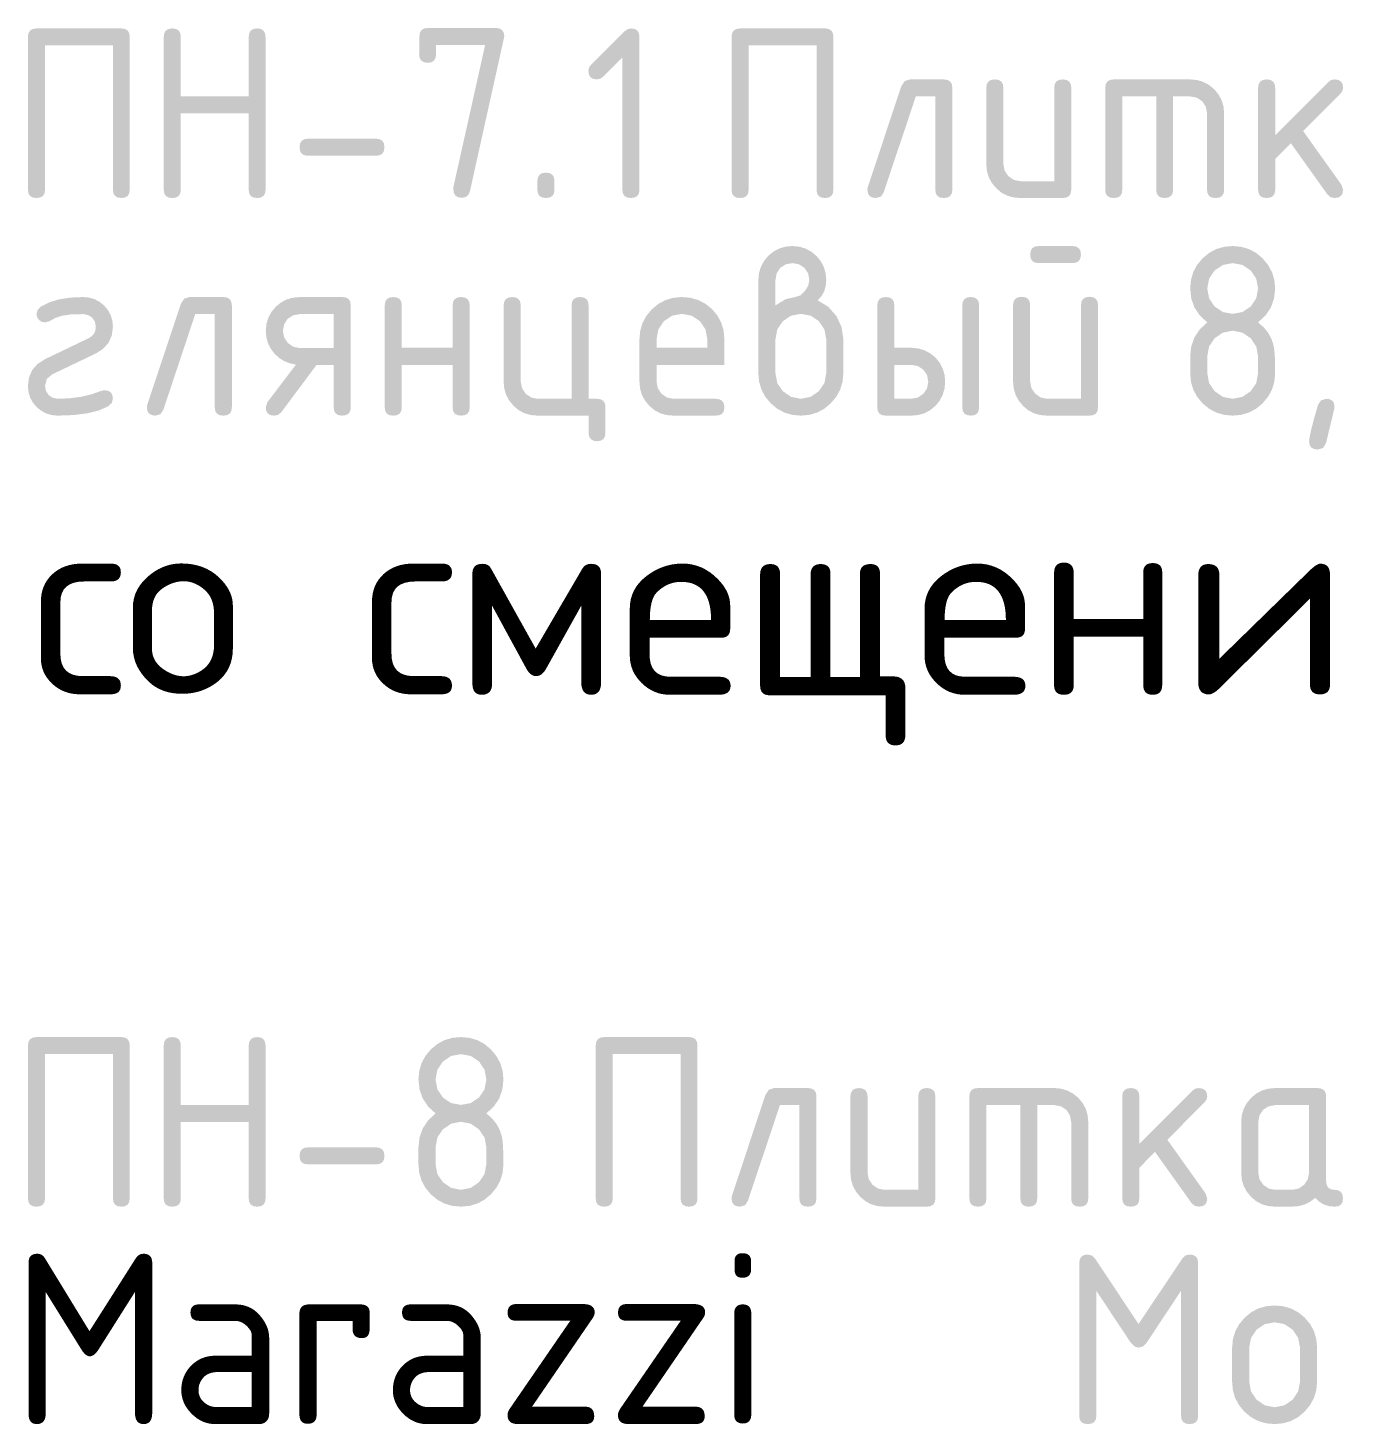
# Model space of a CAD drawing. Header units: millimetres. Extents: x 0 to 1189, y 0 to 841.
# Drawn here: x 1006.08 to 1029.61, y 332.25 to 357.16 of the extents above; entities that cross this region are included whole.
import ezdxf

# ---------------------------------------------------------------- set-up
doc = ezdxf.new("R2010")
doc.units = ezdxf.units.MM

msp = doc.modelspace()

# ---------------------------------------------------------------- hatches: boundary and pattern name
h = msp.add_hatch(color=7)
h.dxf.hatch_style = 2
h.paths.add_polyline_path([(1006.235297, 357.154589), (1007.750588, 357.154589), (1007.814916, 357.145081), (1007.861313, 357.116555), (1007.889416, 357.069013), (1007.898865, 357.002454), (1007.898865, 354.276143), (1007.889416, 354.209954), (1007.861313, 354.163764), (1007.814916, 354.136694), (1007.750588, 354.127866), (1007.684028, 354.136694), (1007.636486, 354.163764), (1007.607961, 354.209954), (1007.598452, 354.276143), (1007.598452, 356.849767), (1006.387432, 356.849767), (1006.387432, 354.276143), (1006.377924, 354.209954), (1006.349398, 354.163764), (1006.301856, 354.136694), (1006.235297, 354.127866), (1006.168419, 354.136694), (1006.120713, 354.163764), (1006.092127, 354.209954), (1006.08261, 354.276143), (1006.08261, 357.002454), (1006.092127, 357.069013), (1006.120713, 357.116555), (1006.168419, 357.145081)])
h = msp.add_hatch(color=7)
h.dxf.hatch_style = 2
h.paths.add_polyline_path([(1008.504963, 354.276143), (1008.504963, 357.002454), (1008.51448, 357.069013), (1008.543066, 357.116555), (1008.590771, 357.145081), (1008.657649, 357.154589), (1008.724209, 357.145081), (1008.771751, 357.116555), (1008.800276, 357.069013), (1008.809785, 357.002454), (1008.809785, 355.94412), (1010.020805, 355.94412), (1010.020805, 357.002454), (1010.030313, 357.069013), (1010.058839, 357.116555), (1010.106381, 357.145081), (1010.17294, 357.154589), (1010.237269, 357.145081), (1010.283666, 357.116555), (1010.311769, 357.069013), (1010.321217, 357.002454), (1010.321217, 354.276143), (1010.311769, 354.209954), (1010.283666, 354.163764), (1010.237269, 354.136694), (1010.17294, 354.127866), (1010.106381, 354.136694), (1010.058839, 354.163764), (1010.030313, 354.209954), (1010.020805, 354.276143), (1010.020805, 355.639298), (1008.809785, 355.639298), (1008.809785, 354.276143), (1008.800276, 354.209954), (1008.771751, 354.163764), (1008.724209, 354.136694), (1008.657649, 354.127866), (1008.590771, 354.136694), (1008.543066, 354.163764), (1008.51448, 354.209954)])
h = msp.add_hatch(color=7)
h.dxf.hatch_style = 2
h.paths.add_polyline_path([(1014.238483, 356.858587), (1013.362602, 356.858587), (1013.362602, 356.688812), (1013.353136, 356.624802), (1013.325326, 356.578569), (1013.280049, 356.550526), (1013.218183, 356.541087), (1013.149075, 356.550595), (1013.100223, 356.57912), (1013.071216, 356.626663), (1013.061638, 356.693222), (1013.066048, 357.010722), (1013.075556, 357.077367), (1013.104082, 357.125099), (1013.151624, 357.153814), (1013.218183, 357.163409), (1014.429203, 357.163409), (1014.493592, 357.153883), (1014.540411, 357.12565), (1014.56966, 357.079228), (1014.581339, 357.015132), (1014.57307, 356.977098), (1013.967836, 354.250787), (1013.949465, 354.199946), (1013.919674, 354.162799), (1013.877997, 354.140019), (1013.823969, 354.132276), (1013.757091, 354.141784), (1013.709385, 354.17031), (1013.680799, 354.217852), (1013.671282, 354.284411), (1013.671282, 354.318587)])
h = msp.add_hatch(color=7)
h.dxf.hatch_style = 2
h.paths.add_polyline_path([(1016.686735, 356.638101), (1016.339469, 356.290835), (1016.291307, 356.256728), (1016.233636, 356.244533), (1016.166758, 356.254041), (1016.119052, 356.282567), (1016.090466, 356.330109), (1016.080949, 356.396668), (1016.091009, 356.454546), (1016.123393, 356.502502), (1016.715949, 357.095609), (1016.77741, 357.139362), (1016.83887, 357.154589), (1016.905429, 357.145081), (1016.952972, 357.116555), (1016.981497, 357.069013), (1016.991005, 357.002454), (1016.991005, 354.276143), (1016.981497, 354.209954), (1016.952972, 354.163764), (1016.905429, 354.136694), (1016.83887, 354.127866), (1016.772311, 354.136694), (1016.724769, 354.163764), (1016.696243, 354.209954), (1016.686735, 354.276143)])
h = msp.add_hatch(color=7)
h.dxf.hatch_style = 2
h.paths.add_polyline_path([(1018.787404, 357.154589), (1020.302695, 357.154589), (1020.367024, 357.145081), (1020.41342, 357.116555), (1020.441524, 357.069013), (1020.450972, 357.002454), (1020.450972, 354.276143), (1020.441524, 354.209954), (1020.41342, 354.163764), (1020.367024, 354.136694), (1020.302695, 354.127866), (1020.236136, 354.136694), (1020.188594, 354.163764), (1020.160068, 354.209954), (1020.15056, 354.276143), (1020.15056, 356.849767), (1018.93954, 356.849767), (1018.93954, 354.276143), (1018.930031, 354.209954), (1018.901506, 354.163764), (1018.853964, 354.136694), (1018.787404, 354.127866), (1018.720526, 354.136694), (1018.67282, 354.163764), (1018.644235, 354.209954), (1018.634718, 354.276143), (1018.634718, 357.002454), (1018.644235, 357.069013), (1018.67282, 357.116555), (1018.720526, 357.145081)])
h = msp.add_hatch(color=7)
h.dxf.hatch_style = 2
h.paths.add_polyline_path([(1021.814991, 356.244533), (1022.420226, 356.244533), (1022.487103, 356.235085), (1022.534809, 356.206981), (1022.563395, 356.160584), (1022.572912, 356.096256), (1022.572912, 354.276143), (1022.563395, 354.209954), (1022.534809, 354.163764), (1022.487103, 354.136694), (1022.420226, 354.127866), (1022.353666, 354.136694), (1022.306124, 354.163764), (1022.277599, 354.209954), (1022.26809, 354.276143), (1022.26809, 355.939711), (1021.920824, 355.939711), (1021.349214, 354.22929), (1021.298502, 354.153153), (1021.209757, 354.127866), (1021.142879, 354.137375), (1021.095173, 354.1659), (1021.066587, 354.213442), (1021.05707, 354.280002), (1021.06589, 354.326855), (1021.662856, 356.121612), (1021.7228, 356.214905)])
h = msp.add_hatch(color=7)
h.dxf.hatch_style = 2
h.paths.add_polyline_path([(1024.694557, 356.096256), (1024.694557, 354.276143), (1024.68504, 354.209954), (1024.656454, 354.163764), (1024.608748, 354.136694), (1024.54187, 354.127866), (1023.784501, 354.127866), (1023.662088, 354.138331), (1023.549752, 354.170241), (1023.447855, 354.224372), (1023.356758, 354.301499), (1023.278941, 354.394517), (1023.223295, 354.496629), (1023.189869, 354.609077), (1023.178715, 354.733101), (1023.178715, 356.096256), (1023.188232, 356.160584), (1023.216818, 356.206981), (1023.264524, 356.235085), (1023.331402, 356.244533), (1023.397961, 356.235085), (1023.445503, 356.206981), (1023.474029, 356.160584), (1023.483537, 356.096256), (1023.483537, 354.733101), (1023.505861, 354.617483), (1023.572834, 354.517575), (1023.670606, 354.450603), (1023.784501, 354.428278), (1024.389735, 354.428278), (1024.389735, 356.096256), (1024.399243, 356.160584), (1024.427769, 356.206981), (1024.475311, 356.235085), (1024.54187, 356.244533), (1024.608748, 356.235085), (1024.656454, 356.206981), (1024.68504, 356.160584)])
h = msp.add_hatch(color=7)
h.dxf.hatch_style = 2
h.paths.add_polyline_path([(1025.453047, 356.244533), (1026.816202, 356.244533), (1026.937676, 356.233448), (1027.048815, 356.200504), (1027.150445, 356.146167), (1027.243394, 356.0709), (1027.32121, 355.977262), (1027.376857, 355.874116), (1027.410283, 355.761462), (1027.421436, 355.639298), (1027.421436, 354.276143), (1027.411919, 354.209954), (1027.383334, 354.163764), (1027.335628, 354.136694), (1027.26875, 354.127866), (1027.20219, 354.136694), (1027.154648, 354.163764), (1027.126123, 354.209954), (1027.116614, 354.276143), (1027.116614, 355.639298), (1027.094841, 355.756569), (1027.031727, 355.854824), (1026.933473, 355.919591), (1026.816202, 355.939711), (1026.51138, 355.939711), (1026.51138, 354.276143), (1026.501863, 354.209954), (1026.473277, 354.163764), (1026.425571, 354.136694), (1026.358693, 354.127866), (1026.294597, 354.136694), (1026.248175, 354.163764), (1026.219942, 354.209954), (1026.210416, 354.276143), (1026.210416, 355.939711), (1025.605182, 355.939711), (1025.605182, 354.276143), (1025.595674, 354.209954), (1025.567148, 354.163764), (1025.519606, 354.136694), (1025.453047, 354.127866), (1025.386169, 354.136694), (1025.338463, 354.163764), (1025.309877, 354.209954), (1025.30036, 354.276143), (1025.30036, 356.096256), (1025.309877, 356.160584), (1025.338463, 356.206981), (1025.386169, 356.235085)])
h = msp.add_hatch(color=7)
h.dxf.hatch_style = 2
h.paths.add_polyline_path([(1028.332477, 355.249589), (1029.284977, 356.202089), (1029.331486, 356.234473), (1029.390811, 356.244533), (1029.457689, 356.235085), (1029.505395, 356.206981), (1029.53398, 356.160584), (1029.543497, 356.096256), (1029.531233, 356.038585), (1029.496644, 355.990423), (1028.831878, 355.321798), (1029.513732, 354.364889), (1029.543497, 354.276143), (1029.53398, 354.209954), (1029.505395, 354.163764), (1029.457689, 354.136694), (1029.390811, 354.127866), (1029.317913, 354.143645), (1029.264031, 354.191256), (1028.611944, 355.105722), (1028.332477, 354.822397), (1028.332477, 354.276143), (1028.322969, 354.209954), (1028.294444, 354.163764), (1028.246901, 354.136694), (1028.180342, 354.127866), (1028.113464, 354.136694), (1028.065758, 354.163764), (1028.037172, 354.209954), (1028.027655, 354.276143), (1028.027655, 356.096256), (1028.037172, 356.160584), (1028.065758, 356.206981), (1028.113464, 356.235085), (1028.180342, 356.244533), (1028.246901, 356.235085), (1028.294444, 356.206981), (1028.322969, 356.160584), (1028.332477, 356.096256)])
h = msp.add_hatch(color=7)
h.dxf.hatch_style = 2
h.paths.add_polyline_path([(1012.290471, 354.881377), (1011.080002, 354.881377), (1011.013124, 354.890895), (1010.965418, 354.91948), (1010.936832, 354.967186), (1010.927315, 355.034064), (1010.936832, 355.100623), (1010.965418, 355.148166), (1011.013124, 355.176691), (1011.080002, 355.186199), (1012.290471, 355.186199), (1012.357349, 355.176691), (1012.405055, 355.148166), (1012.43364, 355.100623), (1012.443157, 355.034064), (1012.43364, 354.967186), (1012.405055, 354.91948), (1012.357349, 354.890895)])
h = msp.add_hatch(color=7)
h.dxf.hatch_style = 2
h.paths.add_polyline_path([(1015.170605, 354.428278), (1015.180122, 354.495156), (1015.208708, 354.542862), (1015.256414, 354.571448), (1015.323292, 354.580965), (1015.389851, 354.571448), (1015.437393, 354.542862), (1015.465919, 354.495156), (1015.475427, 354.428278), (1015.475427, 354.276143), (1015.465919, 354.209954), (1015.437393, 354.163764), (1015.389851, 354.136694), (1015.323292, 354.127866), (1015.256414, 354.136694), (1015.208708, 354.163764), (1015.180122, 354.209954), (1015.170605, 354.276143)])
h = msp.add_hatch(color=7)
h.paths.add_polyline_path([(1019.417509, 352.212164), (1019.601408, 352.32289), (1019.769185, 352.360441), (1019.860549, 352.387933), (1019.942817, 352.466274), (1020.003244, 352.565769), (1020.022744, 352.665263), (1020.000695, 352.78281), (1019.933998, 352.88134), (1019.835744, 352.945625), (1019.718473, 352.965675), (1019.600719, 352.943971), (1019.502396, 352.88134), (1019.439282, 352.78281), (1019.417509, 352.665263)])
h.paths.add_polyline_path([(1020.171021, 352.30091), (1020.358985, 352.186877), (1020.505608, 352.021995), (1020.597248, 351.822317), (1020.628529, 351.60693), (1020.628529, 350.997286), (1020.614249, 350.846709), (1020.571754, 350.706726), (1020.50156, 350.578629), (1020.404185, 350.463709), (1020.289265, 350.367023), (1020.161168, 350.298345), (1020.021185, 350.257365), (1019.870608, 350.243774), (1019.718111, 350.257365), (1019.577913, 350.298345), (1019.449704, 350.367023), (1019.333173, 350.463709), (1019.236168, 350.580489), (1019.167326, 350.70838), (1019.126287, 350.847329), (1019.112687, 350.997286), (1019.112687, 352.665263), (1019.123841, 352.787426), (1019.157267, 352.900081), (1019.212914, 353.003227), (1019.29073, 353.096865), (1019.383687, 353.172364), (1019.485378, 353.226676), (1019.59668, 353.25949), (1019.718473, 353.270498), (1019.840636, 353.25943), (1019.953291, 353.226194), (1020.056437, 353.170736), (1020.150074, 353.093006), (1020.225341, 353.001599), (1020.279679, 352.899599), (1020.312623, 352.787366), (1020.323707, 352.665263), (1020.31419, 352.556476), (1020.285604, 352.459315), (1020.237898, 352.374041)])
h.paths.add_polyline_path([(1020.323707, 351.001695), (1020.323707, 351.60693), (1020.291392, 351.780494), (1020.192518, 351.92884), (1020.045619, 352.027714), (1019.870608, 352.060029), (1019.695597, 352.027714), (1019.548699, 351.92884), (1019.449824, 351.780494), (1019.417509, 351.60693), (1019.417509, 351.001695), (1019.449824, 350.824824), (1019.548699, 350.679786), (1019.695597, 350.578707), (1019.870608, 350.544187), (1020.045619, 350.578707), (1020.192518, 350.679786), (1020.291392, 350.826271)])
h = msp.add_hatch(color=7)
h.paths.add_polyline_path([(1025.17236, 352.212164), (1025.17236, 350.392051), (1025.162843, 350.325862), (1025.134257, 350.279672), (1025.086551, 350.252602), (1025.019673, 350.243774), (1024.262304, 350.243774), (1024.139891, 350.254239), (1024.027555, 350.286149), (1023.925657, 350.34028), (1023.83456, 350.417407), (1023.756744, 350.511045), (1023.701097, 350.614191), (1023.667671, 350.726846), (1023.656518, 350.849009), (1023.656518, 352.212164), (1023.666035, 352.279042), (1023.694621, 352.326748), (1023.742327, 352.355334), (1023.809205, 352.364851), (1023.875764, 352.355334), (1023.923306, 352.326748), (1023.951832, 352.279042), (1023.96134, 352.212164), (1023.96134, 350.849009), (1023.983664, 350.733874), (1024.050637, 350.637342), (1024.148409, 350.566993), (1024.262304, 350.544187), (1024.867538, 350.544187), (1024.867538, 352.212164), (1024.877046, 352.279042), (1024.905572, 352.326748), (1024.953114, 352.355334), (1025.019673, 352.364851), (1025.086551, 352.355334), (1025.134257, 352.326748), (1025.162843, 352.279042)])
h.paths.add_polyline_path([(1024.714851, 352.965675), (1024.109617, 352.965675), (1024.045288, 352.975193), (1023.998892, 353.003778), (1023.970788, 353.051484), (1023.96134, 353.118362), (1023.970788, 353.184921), (1023.998892, 353.232464), (1024.045288, 353.260989), (1024.109617, 353.270498), (1024.714851, 353.270498), (1024.781729, 353.260989), (1024.829435, 353.232464), (1024.858021, 353.184921), (1024.867538, 353.118362), (1024.858021, 353.051484), (1024.829435, 353.003778), (1024.781729, 352.975193)])
h = msp.add_hatch(color=7)
h.paths.add_polyline_path([(1027.573996, 350.544187), (1027.749007, 350.578707), (1027.895906, 350.679786), (1027.99478, 350.824824), (1028.027095, 351.001695), (1028.027095, 351.302108), (1027.99478, 351.477119), (1027.895906, 351.624017), (1027.749007, 351.724821), (1027.573996, 351.759065), (1027.398985, 351.724821), (1027.252087, 351.624017), (1027.153212, 351.478772), (1027.120897, 351.302108), (1027.120897, 351.001695), (1027.153212, 350.824824), (1027.252087, 350.679786), (1027.398985, 350.578707)])
h.paths.add_polyline_path([(1027.573996, 350.243774), (1027.421499, 350.257365), (1027.281301, 350.298345), (1027.153092, 350.367023), (1027.036561, 350.463709), (1026.939556, 350.580489), (1026.870715, 350.70838), (1026.829675, 350.847329), (1026.816075, 350.997286), (1026.816075, 351.302108), (1026.835178, 351.480624), (1026.892419, 351.641312), (1026.987693, 351.783706), (1027.120897, 351.907342), (1026.987693, 352.031211), (1026.892419, 352.173579), (1026.835178, 352.334138), (1026.816075, 352.512577), (1026.829675, 352.665082), (1026.870715, 352.805341), (1026.939556, 352.933714), (1027.036561, 353.050563), (1027.153092, 353.147482), (1027.281301, 353.216134), (1027.421499, 353.256984), (1027.573996, 353.270498), (1027.724573, 353.256984), (1027.864556, 353.216134), (1027.992653, 353.147482), (1028.107573, 353.050563), (1028.204948, 352.933714), (1028.275142, 352.805341), (1028.317637, 352.665082), (1028.331917, 352.512577), (1028.312814, 352.334138), (1028.255574, 352.173579), (1028.1603, 352.031211), (1028.027095, 351.907342), (1028.127279, 351.820224), (1028.205965, 351.723443), (1028.26398, 351.61705), (1028.302152, 351.501096), (1028.315639, 351.424159), (1028.324889, 351.314303), (1028.330212, 351.171892), (1028.331917, 350.997286), (1028.317637, 350.847329), (1028.275142, 350.70838), (1028.204948, 350.580489), (1028.107573, 350.463709), (1027.992653, 350.367023), (1027.864556, 350.298345), (1027.724573, 350.257365)])
h.paths.add_polyline_path([(1027.573996, 352.060029), (1027.749007, 352.092344), (1027.895906, 352.191218), (1027.99478, 352.337635), (1028.027095, 352.512577), (1027.99478, 352.688001), (1027.895906, 352.834486), (1027.749007, 352.93336), (1027.573996, 352.965675), (1027.398985, 352.93336), (1027.252087, 352.834486), (1027.153212, 352.688001), (1027.120897, 352.512577), (1027.153212, 352.337635), (1027.252087, 352.191218), (1027.398985, 352.092344)])
h = msp.add_hatch(color=7)
h.dxf.hatch_style = 2
h.paths.add_polyline_path([(1007.445766, 350.696873), (1007.512644, 350.687356), (1007.56035, 350.658771), (1007.588935, 350.611065), (1007.598452, 350.544187), (1007.576679, 350.468601), (1007.513565, 350.409139), (1007.347779, 350.336792), (1007.142253, 350.285116), (1006.896936, 350.25411), (1006.611777, 350.243774), (1006.507201, 350.253283), (1006.409757, 350.281808), (1006.320167, 350.329351), (1006.239155, 350.39591), (1006.170047, 350.47699), (1006.121195, 350.567062), (1006.092188, 350.665816), (1006.08261, 350.772941), (1006.101713, 350.926765), (1006.158954, 351.058057), (1006.254228, 351.166405), (1006.387432, 351.251396), (1007.170709, 351.627876), (1007.223867, 351.663843), (1007.262349, 351.708905), (1007.285741, 351.764302), (1007.29363, 351.831274), (1007.277645, 351.917953), (1007.23024, 351.992229), (1007.154311, 352.039841), (1007.069286, 352.055619), (1006.84315, 352.048798), (1006.683986, 352.025853), (1006.576017, 351.987957), (1006.455232, 351.92443), (1006.387432, 351.907342), (1006.329761, 351.917402), (1006.281599, 351.949786), (1006.245839, 352.001049), (1006.235297, 352.055619), (1006.254865, 352.131273), (1006.315774, 352.191218), (1006.462501, 352.265796), (1006.636719, 352.318618), (1006.838843, 352.350046), (1007.069286, 352.360441), (1007.173861, 352.350933), (1007.271306, 352.322407), (1007.360896, 352.274865), (1007.441907, 352.208306), (1007.511016, 352.125598), (1007.559867, 352.035706), (1007.588875, 351.937857), (1007.598452, 351.831274), (1007.579349, 351.677451), (1007.522109, 351.546158), (1007.426835, 351.43781), (1007.29363, 351.35282), (1006.514763, 350.980198), (1006.419265, 350.897447), (1006.387432, 350.772941), (1006.403418, 350.686262), (1006.450822, 350.611986), (1006.525098, 350.56217), (1006.611777, 350.544187), (1006.826975, 350.552963), (1007.027807, 350.579258), (1007.214376, 350.623019), (1007.386786, 350.684195)])
h = msp.add_hatch(color=7)
h.dxf.hatch_style = 2
h.paths.add_polyline_path([(1008.962093, 352.360441), (1009.567327, 352.360441), (1009.634205, 352.350993), (1009.681911, 352.32289), (1009.710497, 352.276493), (1009.720014, 352.212164), (1009.720014, 350.392051), (1009.710497, 350.325862), (1009.681911, 350.279672), (1009.634205, 350.252602), (1009.567327, 350.243774), (1009.500768, 350.252602), (1009.453226, 350.279672), (1009.4247, 350.325862), (1009.415192, 350.392051), (1009.415192, 352.055619), (1009.067926, 352.055619), (1008.496316, 350.345198), (1008.445604, 350.269061), (1008.356858, 350.243774), (1008.289981, 350.253283), (1008.242275, 350.281808), (1008.213689, 350.329351), (1008.204172, 350.39591), (1008.212991, 350.442763), (1008.809957, 352.23752), (1008.869902, 352.330813)])
h = msp.add_hatch(color=7)
h.paths.add_polyline_path([(1010.86372, 351.153831), (1010.753364, 351.177947), (1010.651846, 351.218599), (1010.55994, 351.276614), (1010.47842, 351.35282), (1010.411542, 351.442048), (1010.363836, 351.538304), (1010.33525, 351.642414), (1010.325733, 351.755207), (1010.336887, 351.87737), (1010.370313, 351.990024), (1010.42596, 352.093171), (1010.503776, 352.186808), (1010.594873, 352.262075), (1010.69677, 352.316413), (1010.809106, 352.349357), (1010.931519, 352.360441), (1011.688889, 352.360441), (1011.755767, 352.350993), (1011.803473, 352.32289), (1011.832058, 352.276493), (1011.841575, 352.212164), (1011.841575, 350.392051), (1011.832058, 350.325862), (1011.803473, 350.279672), (1011.755767, 350.252602), (1011.688889, 350.243774), (1011.62233, 350.252602), (1011.574787, 350.279672), (1011.546262, 350.325862), (1011.536753, 350.392051), (1011.536753, 351.149972), (1011.231931, 351.149972), (1010.60079, 350.303306), (1010.546013, 350.257624), (1010.47842, 350.243774), (1010.411542, 350.252602), (1010.363836, 350.279672), (1010.33525, 350.325862), (1010.325733, 350.392051), (1010.355499, 350.485207)])
h.paths.add_polyline_path([(1010.630555, 351.755207), (1010.65288, 351.639107), (1010.719852, 351.53913), (1010.817624, 351.47264), (1010.931519, 351.450385), (1011.536753, 351.450385), (1011.536753, 352.055619), (1010.931519, 352.055619), (1010.813766, 352.033846), (1010.715443, 351.970732), (1010.652328, 351.872478)])
h = msp.add_hatch(color=7)
h.dxf.hatch_style = 2
h.paths.add_polyline_path([(1012.752117, 351.149972), (1012.752117, 350.392051), (1012.742609, 350.325862), (1012.714083, 350.279672), (1012.666541, 350.252602), (1012.599982, 350.243774), (1012.533104, 350.252602), (1012.485398, 350.279672), (1012.456812, 350.325862), (1012.447295, 350.392051), (1012.447295, 352.212164), (1012.456812, 352.276493), (1012.485398, 352.32289), (1012.533104, 352.350993), (1012.599982, 352.360441), (1012.666541, 352.350993), (1012.714083, 352.32289), (1012.742609, 352.276493), (1012.752117, 352.212164), (1012.752117, 351.454243), (1013.658315, 351.454243), (1013.658315, 352.212164), (1013.667823, 352.276493), (1013.696349, 352.32289), (1013.743891, 352.350993), (1013.81045, 352.360441), (1013.877328, 352.350993), (1013.925034, 352.32289), (1013.95362, 352.276493), (1013.963137, 352.212164), (1013.963137, 350.392051), (1013.95362, 350.325862), (1013.925034, 350.279672), (1013.877328, 350.252602), (1013.81045, 350.243774), (1013.743891, 350.252602), (1013.696349, 350.279672), (1013.667823, 350.325862), (1013.658315, 350.392051), (1013.658315, 351.149972)])
h = msp.add_hatch(color=7)
h.dxf.hatch_style = 2
h.paths.add_polyline_path([(1016.236834, 350.544187), (1016.301162, 350.534739), (1016.347559, 350.506635), (1016.375663, 350.460238), (1016.385111, 350.39591), (1016.385111, 349.938952), (1016.375663, 349.872393), (1016.347559, 349.824851), (1016.301162, 349.796325), (1016.236834, 349.786817), (1016.170275, 349.796325), (1016.122732, 349.824851), (1016.094207, 349.872393), (1016.084699, 349.938952), (1016.084699, 350.243774), (1015.174642, 350.243774), (1015.052229, 350.254239), (1014.939893, 350.286149), (1014.837996, 350.34028), (1014.746899, 350.417407), (1014.669083, 350.511045), (1014.613436, 350.614191), (1014.58001, 350.726846), (1014.568857, 350.849009), (1014.568857, 352.212164), (1014.578374, 352.276493), (1014.606959, 352.32289), (1014.654665, 352.350993), (1014.721543, 352.360441), (1014.788102, 352.350993), (1014.835645, 352.32289), (1014.86417, 352.276493), (1014.873679, 352.212164), (1014.873679, 350.849009), (1014.896003, 350.733391), (1014.962975, 350.633484), (1015.060747, 350.566511), (1015.174642, 350.544187), (1015.779876, 350.544187), (1015.779876, 352.212164), (1015.789385, 352.276493), (1015.81791, 352.32289), (1015.865453, 352.350993), (1015.932012, 352.360441), (1015.99889, 352.350993), (1016.046596, 352.32289), (1016.075181, 352.276493), (1016.084699, 352.212164), (1016.084699, 350.544187)])
h = msp.add_hatch(color=7)
h.paths.add_polyline_path([(1017.749047, 352.060029), (1017.574036, 352.027714), (1017.427137, 351.92884), (1017.328263, 351.781941), (1017.295948, 351.60693), (1017.295948, 351.454243), (1018.202146, 351.454243), (1018.202146, 351.60693), (1018.169831, 351.781941), (1018.070956, 351.92884), (1017.924058, 352.027714)])
h.paths.add_polyline_path([(1017.295948, 351.149972), (1017.295948, 350.849009), (1017.318272, 350.733391), (1017.385245, 350.633484), (1017.483016, 350.566511), (1017.596911, 350.544187), (1018.354281, 350.544187), (1018.421159, 350.534678), (1018.468865, 350.506153), (1018.497451, 350.458611), (1018.506968, 350.392051), (1018.497451, 350.325862), (1018.468865, 350.279672), (1018.421159, 350.252602), (1018.354281, 350.243774), (1017.596911, 350.243774), (1017.474498, 350.254239), (1017.362162, 350.286149), (1017.260265, 350.34028), (1017.169168, 350.417407), (1017.091352, 350.510425), (1017.035705, 350.612537), (1017.002279, 350.724985), (1016.991126, 350.849009), (1016.991126, 351.60252), (1017.004725, 351.755026), (1017.045765, 351.895284), (1017.114606, 352.023657), (1017.211612, 352.140506), (1017.328142, 352.237193), (1017.456351, 352.305871), (1017.59655, 352.34685), (1017.749047, 352.360441), (1017.901544, 352.34691), (1018.041742, 352.306353), (1018.169951, 352.238821), (1018.286482, 352.144365), (1018.383487, 352.027834), (1018.452328, 351.899625), (1018.493368, 351.759427), (1018.506968, 351.60693), (1018.506968, 351.149972)])
h = msp.add_hatch(color=7)
h.paths.add_polyline_path([(1022.445269, 350.849009), (1022.434184, 350.726846), (1022.40124, 350.614191), (1022.346903, 350.511045), (1022.271636, 350.417407), (1022.177998, 350.34028), (1022.074852, 350.286149), (1021.962197, 350.254239), (1021.840034, 350.243774), (1021.386935, 350.243774), (1021.320057, 350.252602), (1021.272352, 350.279672), (1021.243766, 350.325862), (1021.234249, 350.392051), (1021.234249, 352.212164), (1021.243766, 352.276493), (1021.272352, 352.32289), (1021.320057, 352.350993), (1021.386935, 352.360441), (1021.453495, 352.350993), (1021.501037, 352.32289), (1021.529562, 352.276493), (1021.539071, 352.212164), (1021.539071, 351.454243), (1021.840034, 351.454243), (1021.962197, 351.443245), (1022.074852, 351.41049), (1022.177998, 351.356342), (1022.271636, 351.281162), (1022.346903, 351.187438), (1022.40124, 351.084102), (1022.434184, 350.971258)])
h.paths.add_polyline_path([(1022.144305, 350.849009), (1022.122257, 350.966555), (1022.05556, 351.065085), (1021.957305, 351.128199), (1021.840034, 351.149972), (1021.539071, 351.149972), (1021.539071, 350.544187), (1021.840034, 350.544187), (1021.957305, 350.566511), (1022.05556, 350.633484), (1022.122257, 350.731738)])
h.paths.add_polyline_path([(1022.750091, 352.212164), (1022.759599, 352.276493), (1022.788125, 352.32289), (1022.835667, 352.350993), (1022.902226, 352.360441), (1022.966555, 352.350993), (1023.012952, 352.32289), (1023.041055, 352.276493), (1023.050503, 352.212164), (1023.050503, 350.392051), (1023.041055, 350.325862), (1023.012952, 350.279672), (1022.966555, 350.252602), (1022.902226, 350.243774), (1022.835667, 350.252602), (1022.788125, 350.279672), (1022.759599, 350.325862), (1022.750091, 350.392051)])
h = msp.add_hatch(color=7)
h.dxf.hatch_style = 2
h.paths.add_polyline_path([(1029.242459, 350.544187), (1029.306787, 350.535359), (1029.353184, 350.508289), (1029.381288, 350.462099), (1029.390736, 350.39591), (1029.381227, 350.348419), (1029.352702, 350.225171), (1029.30516, 350.026475), (1029.2386, 349.752642), (1029.186579, 349.667065), (1029.090323, 349.63854), (1029.023446, 349.647368), (1028.97574, 349.674438), (1028.947154, 349.720628), (1028.937637, 349.786817), (1028.947214, 349.866941), (1028.976222, 350.000344), (1029.025073, 350.1878), (1029.094182, 350.430085), (1029.147857, 350.515661)])
h = msp.add_hatch(color=7)
h.dxf.hatch_style = 2
h.paths.add_polyline_path([(1006.235297, 339.1523), (1007.750588, 339.1523), (1007.814916, 339.142792), (1007.861313, 339.114267), (1007.889416, 339.066724), (1007.898865, 339.000165), (1007.898865, 336.273854), (1007.889416, 336.207665), (1007.861313, 336.161475), (1007.814916, 336.134405), (1007.750588, 336.125577), (1007.684028, 336.134405), (1007.636486, 336.161475), (1007.607961, 336.207665), (1007.598452, 336.273854), (1007.598452, 338.847478), (1006.387432, 338.847478), (1006.387432, 336.273854), (1006.377924, 336.207665), (1006.349398, 336.161475), (1006.301856, 336.134405), (1006.235297, 336.125577), (1006.168419, 336.134405), (1006.120713, 336.161475), (1006.092127, 336.207665), (1006.08261, 336.273854), (1006.08261, 339.000165), (1006.092127, 339.066724), (1006.120713, 339.114267), (1006.168419, 339.142792)])
h = msp.add_hatch(color=7)
h.dxf.hatch_style = 2
h.paths.add_polyline_path([(1008.505068, 336.273854), (1008.505068, 339.000165), (1008.514585, 339.066724), (1008.543171, 339.114267), (1008.590877, 339.142792), (1008.657755, 339.1523), (1008.724314, 339.142792), (1008.771856, 339.114267), (1008.800382, 339.066724), (1008.80989, 339.000165), (1008.80989, 337.941832), (1010.02091, 337.941832), (1010.02091, 339.000165), (1010.030419, 339.066724), (1010.058944, 339.114267), (1010.106486, 339.142792), (1010.173046, 339.1523), (1010.237374, 339.142792), (1010.283771, 339.114267), (1010.311874, 339.066724), (1010.321323, 339.000165), (1010.321323, 336.273854), (1010.311874, 336.207665), (1010.283771, 336.161475), (1010.237374, 336.134405), (1010.173046, 336.125577), (1010.106486, 336.134405), (1010.058944, 336.161475), (1010.030419, 336.207665), (1010.02091, 336.273854), (1010.02091, 337.63701), (1008.80989, 337.63701), (1008.80989, 336.273854), (1008.800382, 336.207665), (1008.771856, 336.161475), (1008.724314, 336.134405), (1008.657755, 336.125577), (1008.590877, 336.134405), (1008.543171, 336.161475), (1008.514585, 336.207665)])
h = msp.add_hatch(color=7)
h.paths.add_polyline_path([(1013.807198, 336.42599), (1013.982208, 336.460509), (1014.129107, 336.561589), (1014.227982, 336.706627), (1014.260297, 336.883498), (1014.260297, 337.183911), (1014.227982, 337.358921), (1014.129107, 337.50582), (1013.982208, 337.606624), (1013.807198, 337.640868), (1013.632187, 337.606624), (1013.485288, 337.50582), (1013.386414, 337.360575), (1013.354099, 337.183911), (1013.354099, 336.883498), (1013.386414, 336.706627), (1013.485288, 336.561589), (1013.632187, 336.460509)])
h.paths.add_polyline_path([(1013.807198, 336.125577), (1013.6547, 336.139168), (1013.514502, 336.180148), (1013.386293, 336.248826), (1013.269763, 336.345512), (1013.172757, 336.462292), (1013.103916, 336.590183), (1013.062876, 336.729132), (1013.049277, 336.879089), (1013.049277, 337.183911), (1013.06838, 337.362427), (1013.12562, 337.523115), (1013.220894, 337.665509), (1013.354099, 337.789145), (1013.220894, 337.913013), (1013.12562, 338.055382), (1013.06838, 338.215941), (1013.049277, 338.394379), (1013.062876, 338.546885), (1013.103916, 338.687144), (1013.172757, 338.815516), (1013.269763, 338.932365), (1013.386293, 339.029285), (1013.514502, 339.097937), (1013.6547, 339.138787), (1013.807198, 339.1523), (1013.957774, 339.138787), (1014.097757, 339.097937), (1014.225854, 339.029285), (1014.340774, 338.932365), (1014.43815, 338.815516), (1014.508343, 338.687144), (1014.550839, 338.546885), (1014.565119, 338.394379), (1014.546016, 338.215941), (1014.488775, 338.055382), (1014.393501, 337.913013), (1014.260297, 337.789145), (1014.36048, 337.702027), (1014.439166, 337.605246), (1014.497181, 337.498853), (1014.535353, 337.382899), (1014.54884, 337.305962), (1014.558091, 337.196106), (1014.563413, 337.053695), (1014.565119, 336.879089), (1014.550839, 336.729132), (1014.508343, 336.590183), (1014.43815, 336.462292), (1014.340774, 336.345512), (1014.225854, 336.248826), (1014.097757, 336.180148), (1013.957774, 336.139168)])
h.paths.add_polyline_path([(1013.807198, 337.941832), (1013.982208, 337.974147), (1014.129107, 338.073021), (1014.227982, 338.219437), (1014.260297, 338.394379), (1014.227982, 338.569804), (1014.129107, 338.716289), (1013.982208, 338.815163), (1013.807198, 338.847478), (1013.632187, 338.815163), (1013.485288, 338.716289), (1013.386414, 338.569804), (1013.354099, 338.394379), (1013.386414, 338.219437), (1013.485288, 338.073021), (1013.632187, 337.974147)])
h = msp.add_hatch(color=7)
h.dxf.hatch_style = 2
h.paths.add_polyline_path([(1016.363287, 339.1523), (1017.878577, 339.1523), (1017.942906, 339.142792), (1017.989303, 339.114267), (1018.017406, 339.066724), (1018.026854, 339.000165), (1018.026854, 336.273854), (1018.017406, 336.207665), (1017.989303, 336.161475), (1017.942906, 336.134405), (1017.878577, 336.125577), (1017.812018, 336.134405), (1017.764476, 336.161475), (1017.73595, 336.207665), (1017.726442, 336.273854), (1017.726442, 338.847478), (1016.515422, 338.847478), (1016.515422, 336.273854), (1016.505913, 336.207665), (1016.477388, 336.161475), (1016.429846, 336.134405), (1016.363287, 336.125577), (1016.296409, 336.134405), (1016.248703, 336.161475), (1016.220117, 336.207665), (1016.2106, 336.273854), (1016.2106, 339.000165), (1016.220117, 339.066724), (1016.248703, 339.114267), (1016.296409, 339.142792)])
h = msp.add_hatch(color=7)
h.dxf.hatch_style = 2
h.paths.add_polyline_path([(1019.390979, 338.242244), (1019.996213, 338.242244), (1020.063091, 338.232796), (1020.110797, 338.204692), (1020.139383, 338.158296), (1020.1489, 338.093967), (1020.1489, 336.273854), (1020.139383, 336.207665), (1020.110797, 336.161475), (1020.063091, 336.134405), (1019.996213, 336.125577), (1019.929654, 336.134405), (1019.882112, 336.161475), (1019.853586, 336.207665), (1019.844078, 336.273854), (1019.844078, 337.937422), (1019.496812, 337.937422), (1018.925202, 336.227001), (1018.87449, 336.150864), (1018.785744, 336.125577), (1018.718867, 336.135086), (1018.671161, 336.163611), (1018.642575, 336.211153), (1018.633058, 336.277713), (1018.641877, 336.324566), (1019.238843, 338.119323), (1019.298788, 338.212616)])
h = msp.add_hatch(color=7)
h.dxf.hatch_style = 2
h.paths.add_polyline_path([(1022.27065, 338.093967), (1022.27065, 336.273854), (1022.261133, 336.207665), (1022.232547, 336.161475), (1022.184842, 336.134405), (1022.117964, 336.125577), (1021.360594, 336.125577), (1021.238181, 336.136042), (1021.125845, 336.167952), (1021.023948, 336.222083), (1020.932851, 336.29921), (1020.855035, 336.392228), (1020.799388, 336.49434), (1020.765962, 336.606788), (1020.754808, 336.730812), (1020.754808, 338.093967), (1020.764325, 338.158296), (1020.792911, 338.204692), (1020.840617, 338.232796), (1020.907495, 338.242244), (1020.974054, 338.232796), (1021.021596, 338.204692), (1021.050122, 338.158296), (1021.05963, 338.093967), (1021.05963, 336.730812), (1021.081955, 336.615194), (1021.148927, 336.515287), (1021.246699, 336.448314), (1021.360594, 336.42599), (1021.965828, 336.42599), (1021.965828, 338.093967), (1021.975337, 338.158296), (1022.003862, 338.204692), (1022.051404, 338.232796), (1022.117964, 338.242244), (1022.184842, 338.232796), (1022.232547, 338.204692), (1022.261133, 338.158296)])
h = msp.add_hatch(color=7)
h.dxf.hatch_style = 2
h.paths.add_polyline_path([(1023.029245, 338.242244), (1024.392401, 338.242244), (1024.513875, 338.231159), (1024.625013, 338.198216), (1024.726644, 338.143878), (1024.819592, 338.068611), (1024.897409, 337.974973), (1024.953055, 337.871827), (1024.986482, 337.759173), (1024.997635, 337.63701), (1024.997635, 336.273854), (1024.988118, 336.207665), (1024.959532, 336.161475), (1024.911826, 336.134405), (1024.844948, 336.125577), (1024.778389, 336.134405), (1024.730847, 336.161475), (1024.702321, 336.207665), (1024.692813, 336.273854), (1024.692813, 337.63701), (1024.67104, 337.754281), (1024.607926, 337.852535), (1024.509672, 337.917303), (1024.392401, 337.937422), (1024.087579, 337.937422), (1024.087579, 336.273854), (1024.078061, 336.207665), (1024.049476, 336.161475), (1024.00177, 336.134405), (1023.934892, 336.125577), (1023.870796, 336.134405), (1023.824373, 336.161475), (1023.796141, 336.207665), (1023.786615, 336.273854), (1023.786615, 337.937422), (1023.181381, 337.937422), (1023.181381, 336.273854), (1023.171872, 336.207665), (1023.143347, 336.161475), (1023.095804, 336.134405), (1023.029245, 336.125577), (1022.962367, 336.134405), (1022.914661, 336.161475), (1022.886076, 336.207665), (1022.876559, 336.273854), (1022.876559, 338.093967), (1022.886076, 338.158296), (1022.914661, 338.204692), (1022.962367, 338.232796)])
h = msp.add_hatch(color=7)
h.dxf.hatch_style = 2
h.paths.add_polyline_path([(1025.908782, 337.2473), (1026.861282, 338.1998), (1026.90779, 338.232184), (1026.967115, 338.242244), (1027.033993, 338.232796), (1027.081699, 338.204692), (1027.110284, 338.158296), (1027.119801, 338.093967), (1027.107537, 338.036296), (1027.072948, 337.988134), (1026.408183, 337.31951), (1027.090036, 336.3626), (1027.119801, 336.273854), (1027.110284, 336.207665), (1027.081699, 336.161475), (1027.033993, 336.134405), (1026.967115, 336.125577), (1026.894217, 336.141356), (1026.840335, 336.188967), (1026.188248, 337.103433), (1025.908782, 336.820109), (1025.908782, 336.273854), (1025.899273, 336.207665), (1025.870748, 336.161475), (1025.823205, 336.134405), (1025.756646, 336.125577), (1025.689768, 336.134405), (1025.642062, 336.161475), (1025.613477, 336.207665), (1025.603959, 336.273854), (1025.603959, 338.093967), (1025.613477, 338.158296), (1025.642062, 338.204692), (1025.689768, 338.232796), (1025.756646, 338.242244), (1025.823205, 338.232796), (1025.870748, 338.204692), (1025.899273, 338.158296), (1025.908782, 338.093967)])
h = msp.add_hatch(color=7)
h.paths.add_polyline_path([(1028.93673, 337.937422), (1028.331495, 337.937422), (1028.213742, 337.915649), (1028.115419, 337.852535), (1028.052305, 337.754281), (1028.030532, 337.63701), (1028.030532, 336.730812), (1028.052856, 336.615194), (1028.119829, 336.515287), (1028.217601, 336.448314), (1028.331495, 336.42599), (1028.635766, 336.42599), (1028.751315, 336.448314), (1028.847433, 336.515287), (1028.914406, 336.613541), (1028.93673, 336.730812)])
h.paths.add_polyline_path([(1029.541964, 336.273854), (1029.532516, 336.207665), (1029.504413, 336.161475), (1029.458016, 336.134405), (1029.393687, 336.125577), (1029.29129, 336.135155), (1029.199591, 336.164162), (1029.118123, 336.213014), (1029.046422, 336.282122), (1028.956754, 336.213014), (1028.858664, 336.164162), (1028.751788, 336.135155), (1028.635766, 336.125577), (1028.331495, 336.125577), (1028.209083, 336.136042), (1028.096747, 336.167952), (1027.994849, 336.222083), (1027.903752, 336.29921), (1027.825936, 336.392228), (1027.770289, 336.49434), (1027.736863, 336.606788), (1027.72571, 336.730812), (1027.72571, 337.63701), (1027.736863, 337.759173), (1027.770289, 337.871827), (1027.825936, 337.974973), (1027.903752, 338.068611), (1027.994849, 338.143878), (1028.096747, 338.198216), (1028.209083, 338.231159), (1028.331495, 338.242244), (1029.088865, 338.242244), (1029.155743, 338.232796), (1029.203449, 338.204692), (1029.232035, 338.158296), (1029.241552, 338.093967), (1029.241552, 336.578676), (1029.25106, 336.511798), (1029.279586, 336.464092), (1029.327128, 336.435507), (1029.393687, 336.42599), (1029.458016, 336.416481), (1029.504413, 336.387956), (1029.532516, 336.340413)])
h = msp.add_hatch(color=7)
h.dxf.hatch_style = 2
h.paths.add_polyline_path([(1012.290682, 336.879089), (1011.080213, 336.879089), (1011.013335, 336.888606), (1010.965629, 336.917191), (1010.937043, 336.964897), (1010.927526, 337.031775), (1010.937043, 337.098334), (1010.965629, 337.145877), (1011.013335, 337.174402), (1011.080213, 337.183911), (1012.290682, 337.183911), (1012.357559, 337.174402), (1012.405265, 337.145877), (1012.433851, 337.098334), (1012.443368, 337.031775), (1012.433851, 336.964897), (1012.405265, 336.917191), (1012.357559, 336.888606)])
h = msp.add_hatch(color=7)
h.dxf.hatch_style = 2
h.paths.add_polyline_path([(1026.805242, 335.271736), (1026.87212, 335.262228), (1026.919826, 335.233703), (1026.948412, 335.18616), (1026.957929, 335.119601), (1026.957929, 332.39329), (1026.948412, 332.327101), (1026.919826, 332.280911), (1026.87212, 332.253841), (1026.805242, 332.245013), (1026.738683, 332.253841), (1026.691141, 332.280911), (1026.662615, 332.327101), (1026.653107, 332.39329), (1026.653107, 334.624059), (1026.039053, 333.696914), (1025.97208, 333.630424), (1025.895186, 333.608169), (1025.822356, 333.630424), (1025.755728, 333.696914), (1025.141674, 334.624059), (1025.141674, 332.39329), (1025.132166, 332.327101), (1025.103641, 332.280911), (1025.056098, 332.253841), (1024.989539, 332.245013), (1024.922661, 332.253841), (1024.874955, 332.280911), (1024.846369, 332.327101), (1024.836852, 332.39329), (1024.836852, 335.119601), (1024.846369, 335.18616), (1024.874955, 335.233703), (1024.922661, 335.262228), (1024.989539, 335.271736), (1025.062988, 335.25272), (1025.120728, 335.195669), (1025.895186, 334.031502), (1026.678463, 335.203937), (1026.732551, 335.255407)])
h = msp.add_hatch(color=7)
h.paths.add_polyline_path([(1027.564023, 332.998525), (1027.564023, 333.603759), (1027.577622, 333.756265), (1027.618662, 333.896523), (1027.687504, 334.024896), (1027.784509, 334.141745), (1027.901039, 334.238432), (1028.029248, 334.30711), (1028.169447, 334.348089), (1028.321944, 334.36168), (1028.474441, 334.348149), (1028.614639, 334.307592), (1028.742848, 334.24006), (1028.859379, 334.145604), (1028.956384, 334.029004), (1029.025225, 333.900313), (1029.066265, 333.758806), (1029.079865, 333.603759), (1029.079865, 332.998525), (1029.065585, 332.848568), (1029.02309, 332.709619), (1028.952896, 332.581728), (1028.85552, 332.464948), (1028.7406, 332.368262), (1028.612503, 332.299584), (1028.47252, 332.258604), (1028.321944, 332.245013), (1028.169447, 332.258604), (1028.029248, 332.299584), (1027.901039, 332.368262), (1027.784509, 332.464948), (1027.687504, 332.581728), (1027.618662, 332.709619), (1027.577622, 332.848568)])
h.paths.add_polyline_path([(1028.775043, 333.002934), (1028.775043, 333.608169), (1028.742728, 333.781733), (1028.643853, 333.930078), (1028.496955, 334.028953), (1028.321944, 334.061268), (1028.146933, 334.028953), (1028.000034, 333.930078), (1027.90116, 333.781733), (1027.868845, 333.608169), (1027.868845, 333.002934), (1027.90116, 332.826063), (1028.000034, 332.681025), (1028.146933, 332.579946), (1028.321944, 332.545426), (1028.496955, 332.579946), (1028.643853, 332.681025), (1028.742728, 332.82751)])

# ---------------------------------------------------------------- texts
at = {"color": 7, "attachment_point": 1}
for s, insert, char_height in [('\\A1;{\\fISOCPEUR|b0|i0|c204|p34;со смещением \\H0.7x;\\S1/2;}', (1006.123062, 349.723548), 3.329924), ('{\\fGOSTCommon|b0|i0|c0;Marazzi }', (1005.782191, 335.285301), 3.040288)]:
    msp.add_mtext(s, dxfattribs=dict(at, insert=insert, char_height=char_height))

doc.saveas('drawing.dxf')
